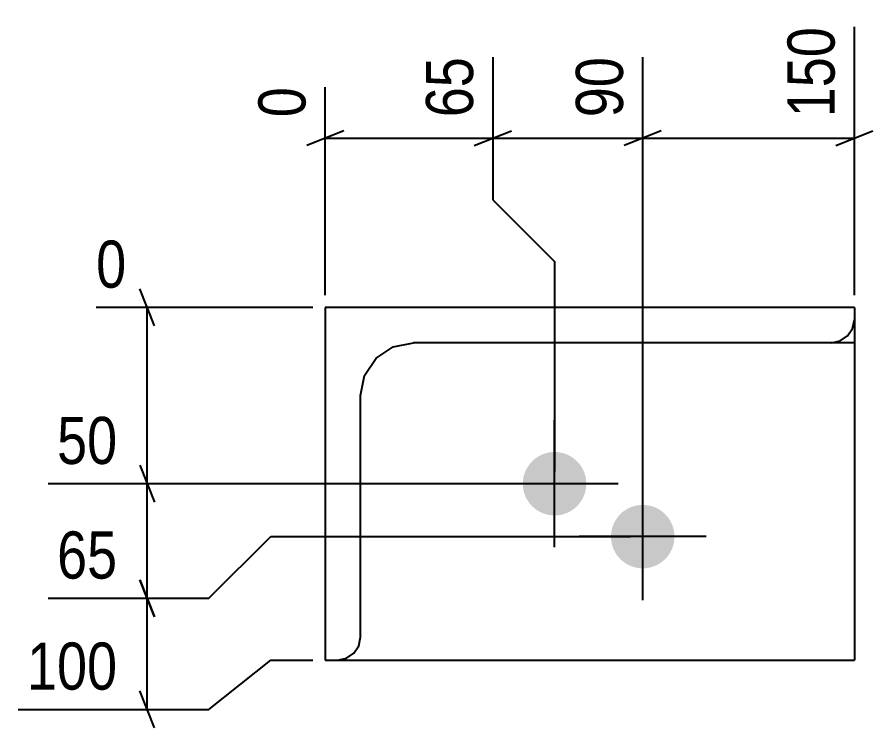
# Model space of a CAD drawing. Header units: millimetres. Extents: x 10 to 11090, y -28 to 338.
# Drawn here: x 5571 to 5813.6, y 10.5 to 212.1 of the extents above; entities that cross this region are included whole.
import ezdxf

# ---------------------------------------------------------------- set-up
doc = ezdxf.new("R2010")
doc.units = ezdxf.units.MM
doc.layers.add('MÅLSÆTNING', color=7, linetype='Continuous')
doc.layers.add('STÅL', color=7, linetype='Continuous')
doc.styles.add('Arial Narrow', font='ARIALN.TTF', dxfattribs={"height": 0.2})

msp = doc.modelspace()

# ---------------------------------------------------------------- hatches: boundary and pattern name
at = {"layer": 'STÅL', "linetype": 'Continuous'}
for points in [[(5714.35, 79.75, -1), (5732.35, 79.75, -1)], [(5739.35, 64.75, -1), (5757.35, 64.75, -1)]]:
    msp.add_hatch(color=3, dxfattribs=at).paths.add_polyline_path(points)

# ---------------------------------------------------------------- linework, layer by layer
at = {"layer": 'MÅLSÆTNING', "color": 7, "linetype": 'Continuous'}
for p, q in [((5808.35, 133.25), (5808.35, 209.29)), ((5705.85, 200.76), (5705.85, 160.25)), ((5705.85, 200.76), (5705.85, 160.25)), ((5748.35, 68.25), (5748.35, 200.76)), ((5748.35, 68.25), (5748.35, 200.76)), ((5658.35, 133.25), (5658.35, 192.23)), ((5663.6, 179.85), (5653.1, 175.65)), ((5700.6, 175.65), (5711.1, 179.85)), ((5753.6, 179.85), (5743.1, 175.65)), ((5803.1, 175.65), (5813.6, 179.85)), ((5658.35, 177.75), (5705.85, 177.75)), ((5705.85, 177.75), (5748.35, 177.75)), ((5748.35, 177.75), (5808.35, 177.75)), ((5705.85, 160.25), (5723.35, 142.75)), ((5705.85, 160.25), (5723.35, 142.75)), ((5723.35, 142.75), (5723.35, 83.25)), ((5723.35, 142.75), (5723.35, 83.25)), ((5609.98, 124.5), (5605.78, 135)), ((5654.85, 129.75), (5593.4, 129.75)), ((5607.88, 79.75), (5607.88, 129.75)), ((5605.78, 85), (5609.98, 74.5)), ((5605.78, 85), (5609.98, 74.5)), ((5719.85, 79.75), (5579.77, 79.75)), ((5719.85, 79.75), (5579.77, 79.75)), ((5607.88, 47.25), (5607.88, 79.75)), ((5625.38, 47.25), (5642.88, 64.75)), ((5625.38, 47.25), (5642.88, 64.75)), ((5642.88, 64.75), (5744.85, 64.75)), ((5642.88, 64.75), (5744.85, 64.75)), ((5609.98, 42), (5605.78, 52.5)), ((5605.78, 52.5), (5609.98, 42)), ((5579.77, 47.25), (5625.38, 47.25)), ((5579.77, 47.25), (5625.38, 47.25)), ((5607.88, 15.75), (5607.88, 47.25)), ((5625.38, 15.75), (5642.88, 29.75)), ((5642.88, 29.75), (5654.85, 29.75)), ((5609.98, 10.5), (5605.78, 21)), ((5571.24, 15.75), (5625.38, 15.75))]:
    msp.add_line(p, q, dxfattribs=at)
at = {"layer": 'STÅL', "color": 2, "linetype": 'Continuous'}
for p, q in [((5808.35, 129.75), (5658.35, 129.75)), ((5658.35, 129.75), (5658.35, 29.75)), ((5808.35, 129.75), (5808.35, 110.49)), ((5807.85, 123.76), (5808.35, 126.25)), ((5806.44, 121.65), (5807.85, 123.76)), ((5804.33, 120.24), (5806.44, 121.65)), ((5677.61, 118.61), (5683.35, 119.75)), ((5808.35, 119.75), (5683.35, 119.75)), ((5801.85, 119.75), (5804.33, 120.24)), ((5672.74, 115.36), (5677.61, 118.61)), ((5669.49, 110.49), (5672.74, 115.36)), ((5668.35, 104.75), (5669.49, 110.49)), ((5808.35, 110.49), (5808.35, 29.75)), ((5668.35, 36.25), (5668.35, 104.75)), ((5667.85, 33.76), (5668.35, 36.25)), ((5664.34, 30.24), (5666.44, 31.65)), ((5666.44, 31.65), (5667.85, 33.76)), ((5658.35, 29.75), (5808.35, 29.75)), ((5661.85, 29.75), (5664.34, 30.24))]:
    msp.add_line(p, q, dxfattribs=at)
at = {"layer": 'STÅL', "color": 3, "linetype": 'Continuous'}
for p, q in [((5723.35, 61.75), (5723.35, 97.75)), ((5748.35, 46.75), (5748.35, 82.75)), ((5741.35, 79.75), (5705.35, 79.75)), ((5766.35, 64.75), (5730.35, 64.75))]:
    msp.add_line(p, q, dxfattribs=at)

# ---------------------------------------------------------------- wipeouts: each hides what was drawn before it
at = {"color": 0, "linetype": 'Continuous'}
for points in [[(5602.18, 82.55), (5602.18, 102.15), (5579.52, 102.15), (5579.52, 82.55)], [(5602.18, 50.05), (5602.18, 69.65), (5579.52, 69.65), (5579.52, 50.05)], [(5602.18, 18.55), (5602.18, 38.15), (5570.99, 38.15), (5570.99, 18.55)]]:
    msp.add_wipeout(points, dxfattribs=at).dxf.layer = 'MÅLSÆTNING'

# ---------------------------------------------------------------- next in the draw order: texts
at = {"layer": 'MÅLSÆTNING', "color": 3, "linetype": 'Continuous', "style": 'Arial Narrow'}
for s, p in [('50', (5582.32, 85.35)), ('65', (5582.32, 52.85)), ('100', (5573.79, 21.35))]:
    msp.add_text(s, height=13.362, dxfattribs=at).set_placement(p)

# ---------------------------------------------------------------- next in the draw order: wipeouts: each hides what was drawn before it
at = {"color": 0, "linetype": 'Continuous'}
for points in [[(5805.55, 212.09), (5785.95, 212.09), (5785.95, 180.9), (5805.55, 180.9)], [(5703.05, 203.56), (5683.45, 203.56), (5683.45, 180.9), (5703.05, 180.9)], [(5745.55, 203.56), (5725.95, 203.56), (5725.95, 180.9), (5745.55, 180.9)], [(5655.55, 195.03), (5635.95, 195.03), (5635.95, 180.9), (5655.55, 180.9)], [(5604.73, 132.55), (5604.73, 152.15), (5590.6, 152.15), (5590.6, 132.55)]]:
    msp.add_wipeout(points, dxfattribs=at).dxf.layer = 'MÅLSÆTNING'

# ---------------------------------------------------------------- next in the draw order: linework, layer by layer
at = {"layer": 'MÅLSÆTNING', "color": 7, "linetype": 'Continuous'}
for p, q in [((5700.6, 175.65), (5711.1, 179.85)), ((5753.6, 179.85), (5743.1, 175.65))]:
    msp.add_line(p, q, dxfattribs=at)

# ---------------------------------------------------------------- next in the draw order: texts
at = {"layer": 'MÅLSÆTNING', "color": 3, "linetype": 'Continuous', "style": 'Arial Narrow'}
for s, height, p in [('150', 13.362, (5802.75, 183.7)), ('65', 13.362, (5700.25, 183.7)), ('90', 13.362, (5742.75, 183.7)), ('0', 13.36, (5652.75, 183.7))]:
    msp.add_text(s, height=height, rotation=90.0002, dxfattribs=at).set_placement(p)
msp.add_text('0', height=13.36, dxfattribs=at).set_placement((5593.4, 135.35))

doc.saveas('drawing.dxf')
